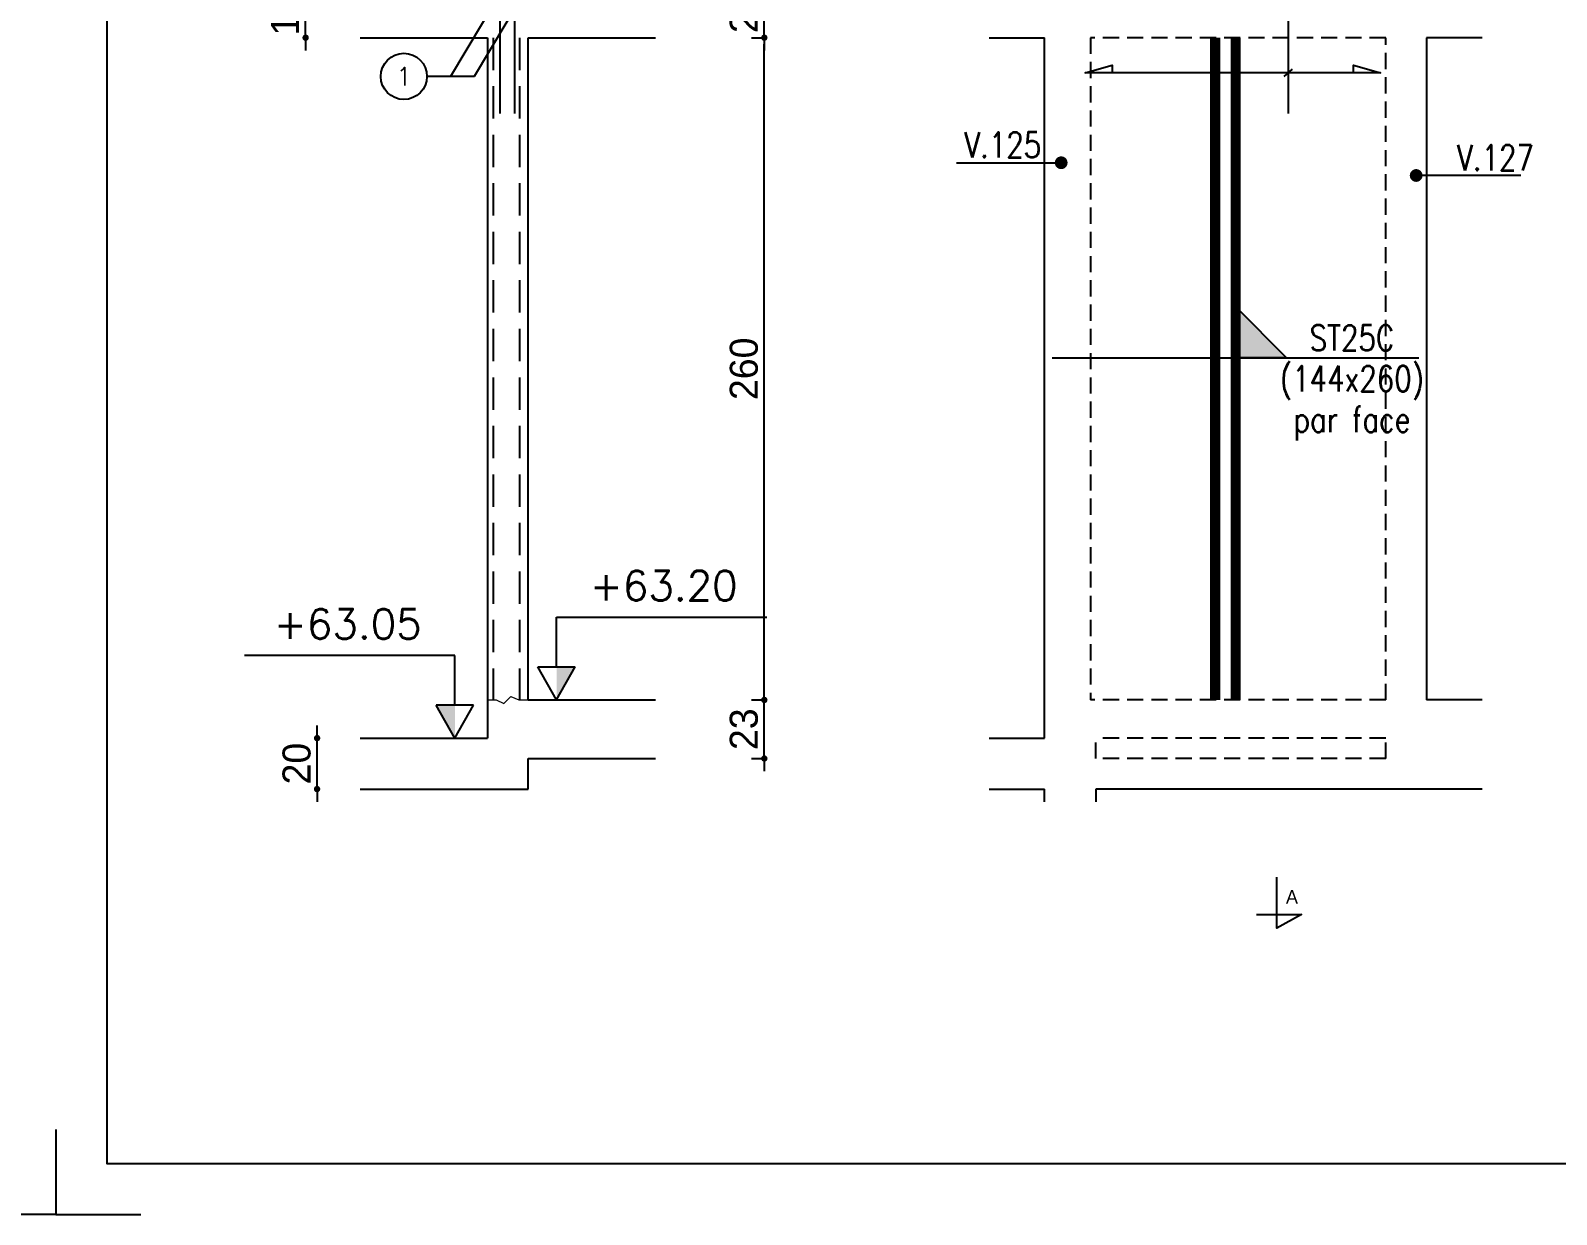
# Model space of a CAD drawing. Header units: metres. Extents: x -5618 to 118954, y -306 to 4637.
# Drawn here: x 36193 to 36792, y 894 to 1359 of the extents above; entities that cross this region are included whole.
import ezdxf
from ezdxf.enums import TextEntityAlignment as Align

# ---------------------------------------------------------------- set-up
doc = ezdxf.new("R2010")
doc.units = ezdxf.units.M
doc.linetypes.add('CACHE', pattern=[9.524999999999999, 6.35, -3.175])
doc.linetypes.add('CACHEX2', pattern=[19.049999999999997, 12.7, -6.35])
for name, color, linetype in [('COTATION', 1, 'Continuous'), ('GO-FER-HA', 140, 'Continuous'), ('GO-TEXTE', 9, 'Continuous'), ('K_ENT_M_Building_V.76', 7, 'Continuous'), ('STR_COTATION', 1, 'Continuous'), ('STR_TS', 22, 'Continuous'), ('STR_TS_TXT', 7, 'Continuous'), ('STR_VOI-POT', 6, 'Continuous')]:
    doc.layers.add(name, color=color, linetype=linetype)
doc.layers.add('Kofragna_forma', color=7, linetype='Continuous', lineweight=70)
doc.styles.add('GrDimensions', font='simplex.shx')
doc.styles.add('Lucida', font='LSANSI.TTF')
doc.styles.add('TEXTE', font='romans.shx')
doc.styles.add('TEXTE TS', font='romans.shx', dxfattribs={"width": 0.7, "oblique": 15})
doc.dimstyles.new('COUPE-20', dxfattribs={"dimscale": 0.5, "dimtxt": 22, "dimasz": 5, "dimexe": 0.05, "dimexo": 0, "dimgap": 5, "dimtad": 1, "dimdec": 0, "dimdsep": 46, "dimtxsty": 'Standard', "dimblk1": 'DOT', "dimblk2": 'DOT', "dimsah": 1, "dimcen": 0, "dimdle": 150, "dimclrd": 1, "dimclre": 1, "dimclrt": 7, "dimadec": 0, "dimazin": 0, "dimtfac": 1, "dimtdec": 0, "dimtix": 1, "dimtmove": 2, "dimatfit": 3, "dimldrblk": 'DOT', "dimfxl": 0, "dimtvp": 1, "dimtolj": 1, "dimtzin": 0, "dimarcsym": 0})

# ---------------------------------------------------------------- blocks, each defined once
blk = doc.blocks.new('ime')
at = {"layer": 'COTATION', "const_width": 2.5}
blk.add_lwpolyline([(1.25, 0, -1), (-1.25, 0, -1)], format="xyb", close=True, dxfattribs=at)
at = {"layer": 'COTATION'}
blk.add_lwpolyline([(41.09158464876236, 0), (0, 0)], dxfattribs=at)
at = {"layer": 'COTATION', "color": 7, "style": 'TEXTE TS', "width": 0.8}
blk.add_attdef('NAME', (9.079526555316988, 2), '', height=10, dxfattribs=at)
blk = doc.blocks.new('_DOT')
at = {"color": 0, "linetype": 'ByBlock'}
blk.add_line((-0.5, 0), (-1, 0), dxfattribs=at)
at = {"color": 0, "linetype": 'ByBlock', "const_width": 0.5}
blk.add_lwpolyline([(-0.25, 0, 1), (0.25, 0, 1)], format="xyb", close=True, dxfattribs=at)
blk = doc.blocks.new('*D962')
at = {"layer": 'COTATION', "color": 1, "lineweight": -2, "ltscale": 4.5}
for p, q in [((36480.92048752642, 1098.287650645224), (36480.92048752642, 1100.787650645224)), ((36475.92048752642, 1095.787650645224), (36480.94548752642, 1095.787650645224)), ((36480.92048752642, 1072.787650645224), (36480.92048752642, 1095.787650645224)), ((36475.92048752642, 1072.787650645224), (36480.94548752642, 1072.787650645224)), ((36480.92048752642, 1070.287650645224), (36480.92048752642, 1067.787650645224))]:
    blk.add_line(p, q, dxfattribs=at)
at = {"layer": 'DEFPOINTS', "color": 0, "lineweight": -3, "ltscale": 4.5}
for p in [(36438.1468511904, 1095.787650645224), (36480.92048752642, 1095.787650645224), (36438.1468511904, 1072.787650645224)]:
    blk.add_point(p, dxfattribs=at)
at = {"layer": 'COTATION', "color": 1, "lineweight": -2, "ltscale": 4.5, "xscale": 2.5, "yscale": 2.5, "zscale": 2.5}
for p, rotation in [((36480.92048752642, 1095.787650645224), 270), ((36480.92048752642, 1072.787650645224), 90)]:
    blk.add_blockref('_DOT', p, dxfattribs=dict(at, rotation=rotation))
at = {"layer": 'COTATION', "color": 7, "lineweight": -3, "ltscale": 4.5, "insert": (36472.92048752642, 1084.28765064523), "char_height": 11, "attachment_point": 5, "rotation": 90}
blk.add_mtext('\\A1;23', dxfattribs=at)
blk = doc.blocks.new('*D963')
at = {"layer": 'COTATION', "color": 1, "lineweight": -2, "ltscale": 4.5}
for p, q in [((36475.92048752642, 1355.787650645223), (36480.94548752642, 1355.787650645223)), ((36480.92048752642, 1098.287650645224), (36480.92048752642, 1353.287650645223)), ((36475.92048752642, 1095.787650645224), (36480.94548752642, 1095.787650645224))]:
    blk.add_line(p, q, dxfattribs=at)
at = {"layer": 'DEFPOINTS', "color": 0, "lineweight": -3, "ltscale": 4.5}
for p in [(36438.1468511904, 1355.787650645223), (36480.92048752642, 1355.787650645223), (36438.1468511904, 1095.787650645224)]:
    blk.add_point(p, dxfattribs=at)
at = {"layer": 'COTATION', "color": 1, "lineweight": -2, "ltscale": 4.5, "xscale": 2.5, "yscale": 2.5, "zscale": 2.5}
for p, rotation in [((36480.92048752642, 1355.787650645223), 90), ((36480.92048752642, 1095.787650645224), 270)]:
    blk.add_blockref('_DOT', p, dxfattribs=dict(at, rotation=rotation))
at = {"layer": 'COTATION', "color": 7, "lineweight": -3, "ltscale": 4.5, "insert": (36472.92048752642, 1225.78765064523), "char_height": 11, "attachment_point": 5, "rotation": 90}
blk.add_mtext('\\A1;260', dxfattribs=at)
blk = doc.blocks.new('*D964')
at = {"layer": 'COTATION', "color": 1, "lineweight": -2, "ltscale": 4.5}
for p, q in [((36480.92048752642, 1378.290150645304), (36480.92048752642, 1380.790150645304)), ((36475.92048752642, 1375.790150645304), (36480.94548752642, 1375.790150645304)), ((36480.92048752642, 1355.787650645223), (36480.92048752642, 1375.790150645304)), ((36475.92048752642, 1355.787650645223), (36480.94548752642, 1355.787650645223)), ((36480.92048752642, 1353.287650645223), (36480.92048752642, 1350.787650645223))]:
    blk.add_line(p, q, dxfattribs=at)
at = {"layer": 'DEFPOINTS', "color": 0, "lineweight": -3, "ltscale": 4.5}
for p in [(36438.1468511904, 1375.790150645304), (36480.92048752642, 1375.790150645304), (36438.1468511904, 1355.787650645223)]:
    blk.add_point(p, dxfattribs=at)
at = {"layer": 'COTATION', "color": 1, "lineweight": -2, "ltscale": 4.5, "xscale": 2.5, "yscale": 2.5, "zscale": 2.5}
for p, rotation in [((36480.92048752642, 1375.790150645304), 270), ((36480.92048752642, 1355.787650645223), 90)]:
    blk.add_blockref('_DOT', p, dxfattribs=dict(at, rotation=rotation))
at = {"layer": 'COTATION', "color": 7, "lineweight": -3, "ltscale": 4.5, "insert": (36472.92048752642, 1365.78890064527), "char_height": 11, "attachment_point": 5, "rotation": 90}
blk.add_mtext('\\A1;20', dxfattribs=at)
blk = doc.blocks.new('*D966')
at = {"layer": 'DEFPOINTS', "color": 0, "lineweight": -3, "ltscale": 4.5}
for p in [(36305.23761972431, 1080.787650645224), (36322.14685119039, 1080.787650645224, 187.688179425467), (36324.11770774323, 1060.787650645224, 187.688179425467)]:
    blk.add_point(p, dxfattribs=at)
at = {"layer": 'STR_COTATION', "color": 1, "lineweight": -2, "ltscale": 4.5}
for p, q in [((36305.23761972431, 1083.287650645224), (36305.23761972431, 1085.787650645224)), ((36305.21935924914, 1080.787650645224), (36305.21261972431, 1080.787650645224)), ((36305.23761972431, 1060.787650645224), (36305.23761972431, 1080.787650645224)), ((36305.2201361441, 1060.787650645224), (36305.21261972431, 1060.787650645224)), ((36305.23761972431, 1058.287650645224), (36305.23761972431, 1055.787650645224))]:
    blk.add_line(p, q, dxfattribs=at)
at = {"layer": 'STR_COTATION', "color": 1, "lineweight": -2, "ltscale": 4.5, "xscale": 2.5, "yscale": 2.5, "zscale": 2.5}
for p, rotation in [((36305.23761972431, 1080.787650645224), 270), ((36305.23761972431, 1060.787650645224), 90)]:
    blk.add_blockref('_DOT', p, dxfattribs=dict(at, rotation=rotation))
at = {"layer": 'STR_COTATION', "color": 7, "lineweight": -3, "ltscale": 4.5, "insert": (36297.23761972431, 1070.78765064523), "char_height": 11, "attachment_point": 5, "rotation": 90}
blk.add_mtext('\\A1;20', dxfattribs=at)
blk = doc.blocks.new('*D967')
at = {"layer": 'DEFPOINTS', "color": 0, "lineweight": -3, "ltscale": 4.5}
for p in [(36300.74592772267, 1373.790150645304), (36322.14685119039, 1373.790150645304, 281.5322691381999), (36322.14685119039, 1355.787650645224, 281.5322691381999)]:
    blk.add_point(p, dxfattribs=at)
at = {"layer": 'STR_COTATION', "color": 1, "lineweight": -2, "ltscale": 4.5}
for p, q in [((36300.74592772267, 1376.290150645304), (36300.74592772267, 1378.790150645304)), ((36300.72661911546, 1373.790150645304), (36300.72092772266, 1373.790150645304)), ((36300.74592772267, 1355.787650645224), (36300.74592772267, 1373.790150645304)), ((36300.72661911546, 1355.787650645224), (36300.72092772266, 1355.787650645224)), ((36300.74592772267, 1353.287650645224), (36300.74592772267, 1350.787650645224))]:
    blk.add_line(p, q, dxfattribs=at)
at = {"layer": 'STR_COTATION', "color": 1, "lineweight": -2, "ltscale": 4.5, "xscale": 2.5, "yscale": 2.5, "zscale": 2.5}
for p, rotation in [((36300.74592772267, 1373.790150645304), 270), ((36300.74592772267, 1355.787650645224), 90)]:
    blk.add_blockref('_DOT', p, dxfattribs=dict(at, rotation=rotation))
at = {"layer": 'STR_COTATION', "color": 7, "lineweight": -3, "ltscale": 4.5, "insert": (36292.74592772267, 1364.78890064527), "char_height": 11, "attachment_point": 5, "rotation": 90}
blk.add_mtext('\\A1;18', dxfattribs=at)
blk = doc.blocks.new('mrega')
at = {"layer": 'STR_TS_TXT', "style": 'TEXTE TS', "width": 0.8}
for tag, p in [('ST10', (14.47619047619082, 0)), ('DIM', (14.47619047619082, -16)), ('NOTE', (14.47619047619082, -32))]:
    blk.add_attdef(tag, text='', height=10, dxfattribs=at).set_placement(p, align=Align.CENTER)
blk = doc.blocks.new('A$C6F247267')
blk.add_hatch(color=256).paths.add_polyline_path([(5.684341886080801e-14, -0.1999999999999886), (-0.1999999999999886, 0), (5.684341886080801e-14, 0)])
blk.add_lwpolyline([(-0.1999999999999886, 0), (5.684341886080801e-14, 0), (5.684341886080801e-14, -0.1999999999999886), (-0.1999999999999886, 0)])

msp = doc.modelspace()

# ---------------------------------------------------------------- linework, layer by layer
at = {"color": 7, "linetype": 'Continuous', "lineweight": -3}
for p, q in [((36391.9174971203, 1108.787650645224, 187.688179425467), (36406.66769647272, 1108.787650645224, 187.688179425467)), ((36399.29259679651, 1095.787650645224, 187.688179425467), (36391.9174971203, 1108.787650645224, 187.688179425467)), ((36391.9174971203, 1108.787650645224, 187.688179425467), (36406.66769647272, 1108.787650645224, 187.688179425467)), ((36399.29259679651, 1095.787650645224, 187.688179425467), (36391.9174971203, 1108.787650645224, 187.688179425467)), ((36399.29259679651, 1095.787650645224, 187.688179425467), (36406.66769647272, 1108.787650645224, 187.688179425467)), ((36399.29259679651, 1095.787650645224, 187.688179425467), (36406.66769647272, 1108.787650645224, 187.688179425467)), ((36366.72774628804, 1093.787650645224, 187.688179425467), (36351.97754693563, 1093.787650645224, 187.688179425467)), ((36359.35264661184, 1080.787650645224, 187.688179425467), (36351.97754693563, 1093.787650645224, 187.688179425467)), ((36366.72774628804, 1093.787650645224, 187.688179425467), (36351.97754693563, 1093.787650645224, 187.688179425467)), ((36359.35264661184, 1080.787650645224, 187.688179425467), (36351.97754693563, 1093.787650645224, 187.688179425467)), ((36359.35264661184, 1080.787650645224, 187.688179425467), (36366.72774628804, 1093.787650645224, 187.688179425467)), ((36359.35264661184, 1080.787650645224, 187.688179425467), (36366.72774628804, 1093.787650645224, 187.688179425467))]:
    msp.add_line(p, q, dxfattribs=at)
msp.add_lwpolyline([(36222.67918605963, 1573.712024445221), (36222.67918605963, 913.7780244450956), (37172.58418605943, 913.7780244450956), (37172.58418605943, 1573.712024445221)], close=True)
at = {"lineweight": 18, "elevation": 187.688179425467}
msp.add_lwpolyline([(36372.1468511904, 1095.787650645224), (36375.61179149103, 1095.787650645224), (36378.63426222092, 1094.363863052779), (36381.38194015982, 1097.134969273794), (36384.5417947868, 1095.787650645224), (36388.1468511904, 1095.787650645224)], dxfattribs=at)
for points in [[(36202.6811860595, 927.1100244153464), (36202.6811860595, 893.7800244451906), (36169.35118605966, 893.7800244451906)], [(36202.6811860595, 927.1100244451487), (36202.6811860595, 893.7800244451906), (36236.01118605957, 893.7800244451906)]]:
    msp.add_lwpolyline(points)
at = {"color": 7, "linetype": 'Continuous', "lineweight": -3}
for points in [[(36406.66769647272, 1108.787650645224, 187.688179425467), (36399.29259679651, 1095.787650645224, 187.688179425467), (36399.29259679651, 1108.754833781305, 187.688179425467)], [(36406.66769647272, 1108.787650645224, 187.688179425467), (36399.29259679651, 1095.787650645224, 187.688179425467), (36399.29259679651, 1108.754833781305, 187.688179425467)], [(36351.97754693563, 1093.787650645224, 187.688179425467), (36359.35264661184, 1080.787650645224, 187.688179425467), (36359.35264661184, 1093.754833781305, 187.688179425467)], [(36351.97754693563, 1093.787650645224, 187.688179425467), (36359.35264661184, 1080.787650645224, 187.688179425467), (36359.35264661184, 1093.754833781305, 187.688179425467)]]:
    msp.add_solid(points, dxfattribs=at)
at = {"layer": 'COTATION'}
msp.add_line((36685.06885742485, 1340.493759269967, 187.6881794254669), (36688.42397447796, 1343.444452983293, 187.6881794254669), dxfattribs=at)
at = {"layer": 'COTATION', "elevation": 187.688179425467}
msp.add_lwpolyline([(36712.37726773827, 1341.96910612663), (36712.37726773827, 1344.969099856369), (36722.93491569535, 1341.96910612663), (36606.9836024121, 1341.969106126631), (36617.54125036916, 1344.96909985637), (36617.54125036916, 1341.969106126631)], dxfattribs=at)
at = {"layer": 'GO-FER-HA', "elevation": 93.84408971273349}
for points in [[(36385.77090032001, 1372.223148323659), (36366.99210899616, 1340.590890182697), (36348.4059249536, 1340.590890182697)], [(36376.43892628674, 1372.223148323659), (36357.6601349629, 1340.590890182697), (36348.40592495359, 1340.590890182697)]]:
    msp.add_lwpolyline(points, dxfattribs=at)
at = {"layer": 'GO-FER-HA'}
msp.add_circle((36339.34916231874, 1340.590890182697, 93.84408971273349), 9.05676263485475, dxfattribs=at)
at = {"layer": 'GO-TEXTE', "elevation": 187.688179425467, "flags": 128}
msp.add_lwpolyline([(36674.21059118184, 1011.517501090338), (36691.85833184917, 1011.517501090338), (36682.18028268761, 1006.237445195938), (36682.18028268761, 1026.15892070058)], dxfattribs=at)
at = {"layer": 'K_ENT_M_Building_V.76', "color": 30, "linetype": 'Continuous', "lineweight": -3}
for p, q in [((36399.29259679651, 1108.787650645224, 187.688179425467), (36399.29259679651, 1128.287650645224, 187.688179425467)), ((36399.29259679651, 1128.287650645224, 187.688179425467), (36405.79259679651, 1128.287650645224, 187.688179425467)), ((36399.29259679651, 1108.787650645224, 187.688179425467), (36399.29259679651, 1128.287650645224, 187.688179425467)), ((36399.29259679651, 1128.287650645224, 187.688179425467), (36405.79259679651, 1128.287650645224, 187.688179425467)), ((36405.79259679651, 1128.287650645224, 187.688179425467), (36481.93545393937, 1128.287650645224, 187.688179425467)), ((36405.79259679651, 1128.287650645224, 187.688179425467), (36481.93545393937, 1128.287650645224, 187.688179425467)), ((36352.85264661184, 1113.287650645224, 187.688179425467), (36276.70978946898, 1113.287650645224, 187.688179425467)), ((36352.85264661184, 1113.287650645224, 187.688179425467), (36276.70978946898, 1113.287650645224, 187.688179425467)), ((36359.35264661184, 1113.287650645224, 187.688179425467), (36352.85264661184, 1113.287650645224, 187.688179425467)), ((36359.35264661184, 1113.287650645224, 187.688179425467), (36352.85264661184, 1113.287650645224, 187.688179425467)), ((36359.35264661184, 1093.787650645224, 187.688179425467), (36359.35264661184, 1113.287650645224, 187.688179425467)), ((36359.35264661184, 1093.787650645224, 187.688179425467), (36359.35264661184, 1113.287650645224, 187.688179425467))]:
    msp.add_line(p, q, dxfattribs=at)
at = {"layer": 'Kofragna_forma', "color": 4, "lineweight": -3}
for p, q in [((36322.14685119039, 1355.787650645224, 281.5322691381999), (36372.14685119039, 1355.787650645224, 281.5322691381999)), ((36372.1468511904, 1355.787650645224, 187.688179425467), (36372.14685119039, 1080.787650645224, 187.688179425467)), ((36388.1468511904, 1095.787650645224, 187.688179425467), (36388.1468511904, 1355.787650645223, 187.688179425467)), ((36388.1468511904, 1355.787650645223, 187.688179425467), (36438.1468511904, 1355.787650645223, 187.688179425467)), ((36569.19041173136, 1355.790150645307, 187.688179425467), (36590.98359534892, 1355.790150645307, 187.688179425467)), ((36590.98359534892, 1080.787650645223, 187.688179425467), (36590.98359534892, 1355.790150645308, 187.688179425467)), ((36741.03241569542, 1355.790150645307, 187.688179425467), (36741.03241569542, 1156.787650645224, 187.688179425467)), ((36762.82559931298, 1355.790150645307, 187.688179425467), (36741.03241569542, 1355.790150645307, 187.688179425467)), ((36741.03357239787, 1156.787650645224, 187.688179425467), (36741.03357239787, 1095.787650645224, 187.688179425467)), ((36388.1468511904, 1095.787650645224, 187.688179425467), (36438.1468511904, 1095.787650645224, 187.688179425467)), ((36762.82559931298, 1095.787650645224, 187.688179425467), (36741.03241569542, 1095.787650645224, 187.688179425467)), ((36322.14685119039, 1080.787650645224, 187.688179425467), (36372.14685119039, 1080.787650645224, 187.688179425467)), ((36569.19041173135, 1080.787650645223, 187.688179425467), (36590.98359534891, 1080.787650645223, 187.688179425467)), ((36388.1468511904, 1072.787650645224, 187.688179425467), (36438.1468511904, 1072.787650645224, 187.688179425467)), ((36388.1468511904, 1060.787650645224, 187.688179425467), (36388.1468511904, 1072.787650645224, 187.688179425467)), ((36322.14685119039, 1060.787650645224, 187.688179425467), (36388.1468511904, 1060.787650645224, 187.688179425467)), ((36569.19041173135, 1060.787650645223, 187.688179425467), (36590.98359534891, 1060.787650645223, 187.688179425467)), ((36590.98359534892, 1055.787650645223, 187.688179425467), (36590.98359534892, 1060.787650645223, 187.688179425467)), ((36725.03240863224, 1060.787650645224, 187.688179425467), (36611.08109534899, 1060.787650645223, 187.688179425467)), ((36611.08109534899, 1060.787650645223, 187.688179425467), (36611.08109534899, 1055.787650645223, 187.688179425467)), ((36762.82559931298, 1060.787650645224, 187.688179425467), (36725.03240863224, 1060.787650645224, 187.688179425467))]:
    msp.add_line(p, q, dxfattribs=at)
at = {"layer": 'Kofragna_forma', "linetype": 'CACHE', "lineweight": -3}
for p, q in [((36609.08109534899, 1355.787650645223, 187.688179425467), (36609.08109534899, 1095.787650645223, 187.688179425467)), ((36725.03240422712, 1355.787650645223, 187.688179425467), (36609.08109534899, 1355.787650645223, 187.688179425467)), ((36725.03240863224, 1095.787650645224, 187.688179425467), (36725.03240863223, 1355.787650645223, 187.688179425467)), ((36725.03240863224, 1095.787650645224, 187.688179425467), (36609.08109534899, 1095.787650645223, 187.688179425467)), ((36725.03240863224, 1080.787650645224, 187.688179425467), (36611.08109534899, 1080.787650645223, 187.688179425467)), ((36611.08109534899, 1072.787650645223, 187.688179425467), (36611.08109534899, 1080.787650645223, 187.688179425467)), ((36725.03240863224, 1072.787650645224, 187.688179425467), (36725.03240863224, 1080.787650645224, 187.688179425467)), ((36725.03240863224, 1072.787650645224, 187.688179425467), (36611.08109534899, 1072.787650645223, 187.688179425467))]:
    msp.add_line(p, q, dxfattribs=at)
at = {"layer": 'STR_TS', "color": 3}
msp.add_line((36593.98359534892, 1230.095139158108, 187.688179425467), (36738.03241569542, 1230.095139158109, 187.6881794254668), dxfattribs=at)
at = {"layer": 'STR_TS', "linetype": 'ByBlock', "ltscale": 2, "const_width": 4, "elevation": 187.688179425467}
msp.add_lwpolyline([(36658.02454764137, 1095.787650645224), (36658.02454764137, 1355.787650645223)], dxfattribs=at)
at = {"layer": 'STR_TS', "linetype": 'CACHE', "ltscale": 2, "const_width": 4, "elevation": 187.688179425467}
msp.add_lwpolyline([(36666.071642747, 1095.787650645223), (36666.07164274702, 1355.787650645223)], dxfattribs=at)
at = {"layer": 'STR_VOI-POT', "color": 3}
for p, q in [((36377.01345783113, 1408.961880209538, 187.688179425467), (36377.01349124181, 1325.961880209543, 187.688179425467)), ((36382.73355174434, 1408.961880209538, 187.688179425467), (36382.73351833366, 1325.961880209543, 187.688179425467))]:
    msp.add_line(p, q, dxfattribs=at)
at = {"layer": 'STR_VOI-POT'}
msp.add_line((36686.74638898425, 1408.961880209538, 187.688179425467), (36686.74642239493, 1325.961880209543, 187.688179425467), dxfattribs=at)
at = {"layer": 'STR_VOI-POT', "color": 1, "linetype": 'CACHEX2', "elevation": 187.688179425467}
for points in [[(36374.42345468914, 1355.787650645223), (36374.42270316069, 1095.787650645224)], [(36384.68940438474, 1355.787650645223), (36384.68865285629, 1095.787650645224)]]:
    msp.add_lwpolyline(points, dxfattribs=at)

# ---------------------------------------------------------------- block references
at = {"layer": 'COTATION'}
ref = msp.add_blockref('ime', (36597.52471200638, 1306.68930034366, 187.688179425467), dxfattribs=dict(at, xscale=-1))
ref.add_attrib('NAME', 'V.125', (36559.49280449868, 1308.68930034366, 187.688179425467), dxfattribs={"color": 7, "height": 10, "style": 'TEXTE TS', "width": 0.8})
ref = msp.add_blockref('ime', (36736.96448408744, 1301.687696427998, 187.688179425467), dxfattribs=at)
ref.add_attrib('NAME', 'V.127', (36753.03549529544, 1303.687696427998, 187.688179425467), dxfattribs={"color": 7, "height": 10, "style": 'TEXTE TS', "width": 0.8})
at = {"layer": 'STR_TS', "xscale": 100, "yscale": 100, "zscale": 100, "rotation": 180}
msp.add_blockref('A$C6F247267', (36666.071642747, 1230.095139158108, 210.2253692050823), dxfattribs=at)
at = {"layer": 'STR_TS_TXT'}
msp.add_blockref('mrega', (36697.25569332705, 1232.934034622061, 375.3763588509335), dxfattribs=at).add_auto_attribs({'NOTE': 'par face', 'ST10': 'ST25C', 'DIM': '(144x260)'})

# ---------------------------------------------------------------- texts
at = {"layer": 'GO-FER-HA', "style": 'TEXTE'}
msp.add_text('1', height=7.199999999999999, rotation=359.9999999999544, dxfattribs=at).set_placement((36339.34916231871, 1340.590890182697, 93.84408971273349), align=Align.MIDDLE_CENTER)
at = {"layer": 'GO-TEXTE', "linetype": 'Continuous', "style": 'Lucida'}
msp.add_text('A', height=5.319999999999999, rotation=0.001797547041295644, dxfattribs=at).set_placement((36685.79542931211, 1015.787790035863, 187.688179425467))
at = {"layer": 'K_ENT_M_Building_V.76', "color": 0, "linetype": 'Continuous', "lineweight": -3, "char_height": 11.7, "style": 'GrDimensions'}
for s, insert, attachment_point in [('\\A1;+63.20', (36412.29259679651, 1134.787650645224, 187.688179425467), 7), ('\\A1;+63.05', (36346.35264661183, 1119.787650645224, 187.688179425467), 9)]:
    msp.add_mtext(s, dxfattribs=dict(at, insert=insert, attachment_point=attachment_point))

# ---------------------------------------------------------------- dimensions: what is measured, and where the dimension line sits
at = {"layer": 'COTATION', "lineweight": -3, "ltscale": 4.5}
for base, p1, p2, picture, middle in [((36480.92048752642, 1375.790150645304, 93.84408971273348), (36438.1468511904, 1355.787650645223, 93.84408971273348), (36438.1468511904, 1375.790150645304, 93.84408971273348), '*D964', (36472.92048752642, 1365.78890064527, 93.84408971273348)), ((36480.92048752642, 1355.787650645223, 93.84408971273348), (36438.1468511904, 1095.787650645224, 93.84408971273348), (36438.1468511904, 1355.787650645223, 93.84408971273348), '*D963', (36472.92048752642, 1225.78765064523, 93.84408971273348)), ((36480.92048752642, 1095.787650645224, 93.84408971273348), (36438.1468511904, 1072.787650645224, 93.84408971273348), (36438.1468511904, 1095.787650645224, 93.84408971273348), '*D962', (36472.92048752642, 1084.28765064523, 93.84408971273348))]:
    dim = msp.add_linear_dim(base=base, p1=p1, p2=p2, angle=90, dimstyle='COUPE-20', dxfattribs=at)
    dim.commit()
    dim.dimension.update_dxf_attribs({"geometry": picture, "text_midpoint": middle})
at = {"layer": 'STR_COTATION', "lineweight": -3, "ltscale": 4.5}
for base, p1, p2, picture, middle in [((36300.74592772267, 1373.790150645304), (36322.14685119039, 1355.787650645224, 281.5322691381999), (36322.14685119039, 1373.790150645304, 281.5322691381999), '*D967', (36292.74592772267, 1364.78890064527)), ((36305.23761972431, 1080.787650645224), (36324.11770774323, 1060.787650645224, 187.688179425467), (36322.14685119039, 1080.787650645224, 187.688179425467), '*D966', (36297.23761972431, 1070.78765064523))]:
    dim = msp.add_linear_dim(base=base, p1=p1, p2=p2, angle=90, dimstyle='COUPE-20', override={"dimfxl": 0.1}, dxfattribs=at)
    dim.commit()
    dim.dimension.update_dxf_attribs({"geometry": picture, "text_midpoint": middle})

doc.saveas('drawing.dxf')
